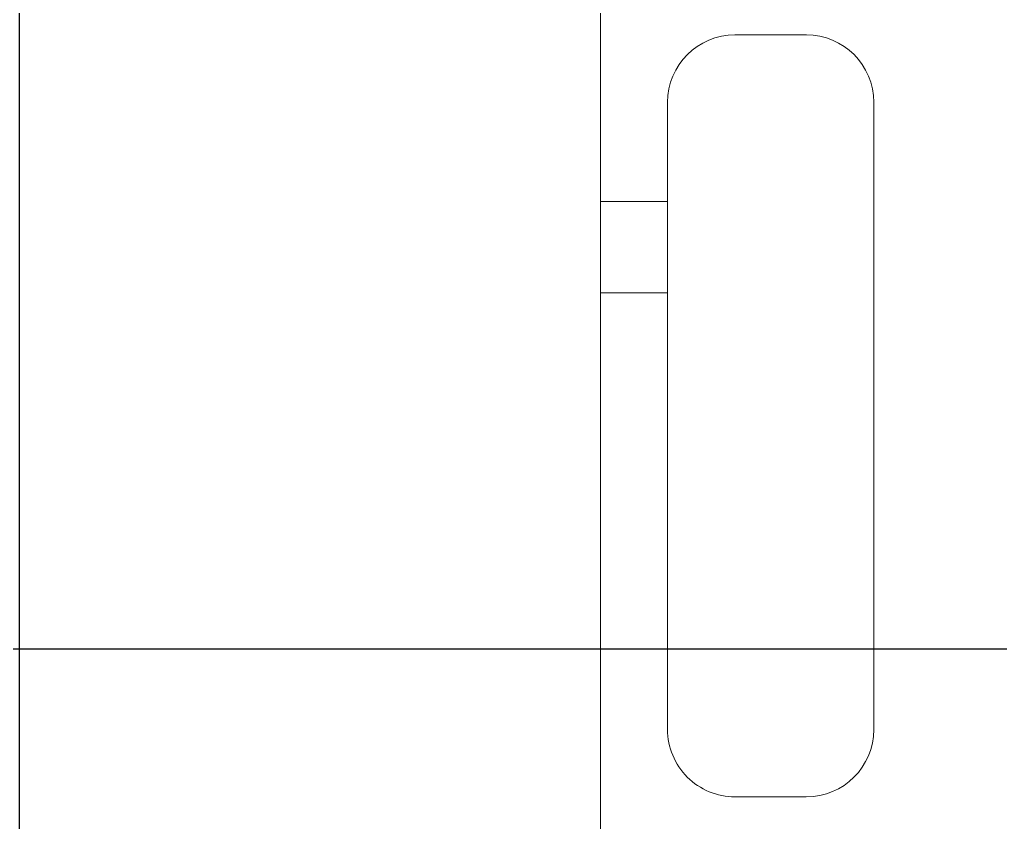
# Model space of a CAD drawing. Header units: inches. Extents: x -12418 to 183584, y -29325 to 19878.
# Drawn here: x 47959.4 to 48244.9, y -6650.5 to -6416.8 of the extents above; entities that cross this region are included whole.
import ezdxf

# ---------------------------------------------------------------- set-up
doc = ezdxf.new("R2010")
doc.units = ezdxf.units.IN
doc.header["$LTSCALE"] = 25
doc.header["$MEASUREMENT"] = 0
doc.linetypes.add('DASHDOT', pattern=[25.4, 12.7, -6.35, 0, -6.35])
doc.layers.get('0').update_dxf_attribs({"color": 8})
doc.layers.add('00-Ground Floor$0$False Ceiling', color=251, linetype='Continuous')
for name, color, linetype, lineweight in [('00-Ground Floor$0$LOADING', 253, 'Continuous', 5), ('00-Ground Floor$0$NEW Wall', 166, 'Continuous', 5), ('E-LITE-CLNG-CNDT', 6, 'DASHDOT', 35)]:
    doc.layers.add(name, color=color, linetype=linetype, lineweight=lineweight)

# ---------------------------------------------------------------- blocks, each defined once
blk = doc.blocks.new('*X137')
at = {"color": 0}
for p, q in [((5, 3), (5, 3)), ((5, 3), (5, 3)), ((5, 3), (5, 3)), ((5, 3), (5, 3)), ((5, 3), (5, 3)), ((5, 3), (5, 3)), ((5, 3), (5, 3)), ((5, 3), (5, 3)), ((5, 3), (5, 3)), ((5, 3), (5, 3)), ((5, 3), (5, 3)), ((5, 3), (5, 3)), ((5, 3), (5, 3)), ((5, 3), (5, 3)), ((5, 3), (5, 3)), ((5, 3), (5, 3)), ((5, 3), (5, 3)), ((5, 3), (5, 3)), ((5, 3), (5, 3)), ((5, 3), (5, 3)), ((5, 3), (5, 3)), ((5, 3), (5, 3)), ((5, 3), (5, 3)), ((5, 3), (5, 3)), ((5, 3), (5, 3)), ((5, 3), (5, 3)), ((5, 3), (5, 3)), ((5, 3), (5, 3)), ((5, 3), (5, 3)), ((5, 3), (5, 3)), ((5, 3), (5, 3)), ((5, 3), (5, 3)), ((5, 3), (5, 3)), ((5, 3), (5, 3)), ((5, 3), (5, 3)), ((5, 3), (5, 3)), ((5, 3), (5, 3)), ((5, 3), (5, 3)), ((5, 3), (5, 3)), ((5, 3), (5, 3)), ((5, 3), (5, 3)), ((5, 3), (5, 3)), ((5, 3), (5, 3)), ((5, 3), (5, 3)), ((5, 3), (5, 3)), ((5, 3), (5, 3)), ((5, 3), (5, 3)), ((5, 3), (5, 3)), ((5, 3), (5, 3)), ((5, 3), (5, 3)), ((5, 3), (5, 3)), ((5, 3), (5, 3)), ((5, 3), (5, 3)), ((5, 3), (5, 3)), ((5, 3), (5, 3)), ((5, 3), (5, 3)), ((5, 3), (5, 3)), ((5, 3), (5, 3)), ((5, 3), (5, 3)), ((5, 3), (5, 3)), ((5, 3), (5, 3)), ((5, 3), (5, 3)), ((5, 3), (5, 3)), ((5, 3), (5, 3)), ((5, 3), (5, 3)), ((5, 3), (5, 3)), ((6, 3), (5, 3)), ((5, 3), (5, 3)), ((6, 3), (5, 3)), ((5, 3), (5, 3)), ((6, 3), (5, 3)), ((5, 3), (5, 3)), ((6, 3), (5, 3)), ((5, 3), (5, 3)), ((5, 3), (5, 3)), ((5, 3), (5, 3)), ((5, 3), (5, 3)), ((5, 3), (5, 3)), ((5, 3), (5, 3)), ((5, 3), (5, 3)), ((5, 3), (5, 3)), ((5, 3), (5, 3)), ((5, 3), (5, 3)), ((5, 3), (5, 3)), ((5, 3), (5, 3)), ((5, 3), (5, 3)), ((5, 3), (5, 3)), ((5, 3), (5, 3)), ((5, 3), (5, 3)), ((5, 3), (5, 3)), ((5, 3), (5, 3)), ((5, 3), (5, 3)), ((5, 3), (5, 3)), ((5, 3), (5, 3)), ((5, 3), (5, 3)), ((5, 3), (5, 3)), ((6, 3), (6, 3)), ((6, 3), (6, 3)), ((6, 3), (6, 3)), ((6, 3), (6, 3)), ((6, 3), (6, 3)), ((6, 3), (6, 3)), ((6, 3), (6, 3)), ((6, 3), (6, 3)), ((6, 3), (6, 3)), ((6, 3), (6, 3)), ((6, 3), (6, 3)), ((6, 3), (6, 3)), ((6, 3), (6, 3)), ((6, 3), (6, 3)), ((6, 3), (6, 3)), ((6, 3), (6, 3)), ((6, 3), (6, 3)), ((6, 3), (6, 3)), ((6, 3), (6, 3)), ((6, 3), (6, 3)), ((6, 3), (6, 3)), ((6, 3), (6, 3)), ((6, 3), (6, 3)), ((6, 3), (6, 3)), ((6, 3), (6, 3)), ((6, 3), (6, 3)), ((6, 3), (6, 3)), ((6, 3), (6, 3)), ((6, 3), (6, 3)), ((6, 3), (6, 3)), ((6, 3), (6, 3)), ((6, 3), (6, 3)), ((6, 3), (6, 3)), ((6, 3), (6, 3)), ((6, 3), (6, 3)), ((6, 3), (6, 3)), ((6, 3), (6, 3)), ((6, 3), (6, 3)), ((6, 3), (6, 3)), ((6, 3), (6, 3)), ((6, 3), (6, 3)), ((6, 3), (6, 3)), ((6, 3), (6, 3)), ((6, 3), (6, 3)), ((6, 3), (6, 3)), ((6, 3), (6, 3)), ((6, 3), (6, 3)), ((6, 3), (6, 3)), ((6, 3), (6, 3)), ((6, 3), (6, 3)), ((6, 3), (6, 3)), ((6, 3), (6, 3)), ((6, 3), (6, 3)), ((6, 3), (6, 3)), ((6, 3), (6, 3)), ((6, 3), (6, 3)), ((6, 3), (6, 3)), ((6, 3), (6, 3)), ((6, 3), (6, 3)), ((6, 3), (6, 3)), ((6, 3), (6, 3)), ((6, 3), (6, 3)), ((6, 3), (6, 3)), ((6, 3), (6, 3)), ((6, 3), (6, 3)), ((6, 3), (6, 3)), ((6, 3), (6, 3)), ((6, 3), (6, 3)), ((6, 3), (6, 3)), ((6, 3), (6, 3)), ((6, 3), (6, 3)), ((6, 3), (6, 3)), ((6, 3), (6, 3)), ((6, 3), (6, 3)), ((6, 3), (6, 3)), ((6, 3), (6, 3)), ((6, 3), (6, 3)), ((6, 3), (6, 3)), ((6, 3), (6, 3)), ((6, 3), (6, 3)), ((6, 3), (6, 3)), ((6, 3), (6, 3)), ((6, 3), (6, 3)), ((6, 3), (6, 3)), ((6, 3), (6, 3)), ((6, 3), (6, 3)), ((6, 3), (6, 3)), ((6, 3), (6, 3)), ((6, 3), (6, 3)), ((6, 3), (6, 3)), ((6, 3), (6, 3)), ((6, 3), (6, 3)), ((6, 3), (6, 3)), ((6, 3), (6, 3)), ((6, 3), (6, 3)), ((6, 3), (6, 3)), ((6, 3), (6, 3)), ((6, 3), (6, 3)), ((6, 3), (6, 3)), ((6, 3), (6, 3)), ((6, 3), (6, 3)), ((6, 3), (6, 3)), ((6, 3), (6, 3)), ((6, 3), (6, 3)), ((6, 3), (6, 3)), ((6, 3), (6, 3)), ((6, 3), (6, 3)), ((6, 3), (6, 3)), ((6, 3), (6, 3)), ((6, 3), (6, 3)), ((6, 3), (6, 3)), ((6, 3), (6, 3)), ((6, 3), (6, 3)), ((6, 3), (6, 3)), ((6, 3), (6, 3)), ((6, 3), (6, 3)), ((6, 3), (6, 3)), ((6, 3), (6, 3)), ((6, 3), (6, 3)), ((6, 3), (6, 3)), ((6, 3), (6, 3)), ((6, 3), (6, 3)), ((6, 3), (6, 3)), ((6, 3), (6, 3)), ((6, 3), (6, 3)), ((6, 3), (6, 3)), ((6, 3), (6, 3)), ((6, 3), (6, 3)), ((6, 3), (6, 3)), ((6, 3), (6, 3)), ((6, 3), (6, 3)), ((6, 3), (6, 3)), ((6, 3), (6, 3)), ((6, 3), (6, 3)), ((6, 3), (6, 3)), ((6, 3), (6, 3)), ((6, 3), (6, 3)), ((6, 3), (6, 3)), ((6, 3), (6, 3)), ((6, 3), (6, 3)), ((6, 3), (6, 3)), ((6, 3), (6, 3)), ((6, 3), (6, 3)), ((6, 3), (6, 3)), ((6, 3), (6, 3)), ((6, 3), (6, 3)), ((6, 3), (6, 3)), ((6, 3), (6, 3)), ((6, 3), (6, 3)), ((6, 3), (6, 3)), ((6, 3), (6, 3)), ((6, 3), (6, 3)), ((6, 3), (6, 3)), ((6, 3), (6, 3)), ((6, 3), (6, 3)), ((6, 3), (6, 3)), ((6, 3), (6, 3)), ((6, 3), (6, 3)), ((6, 3), (6, 3)), ((6, 3), (6, 3)), ((6, 3), (6, 3)), ((6, 3), (6, 3)), ((6, 3), (6, 3)), ((6, 3), (6, 3)), ((6, 3), (6, 3)), ((6, 3), (6, 3)), ((6, 3), (6, 3)), ((6, 3), (6, 3)), ((6, 3), (6, 3)), ((6, 3), (6, 3)), ((6, 3), (6, 3)), ((6, 3), (6, 3)), ((6, 3), (6, 3)), ((6, 3), (6, 3)), ((6, 3), (6, 3)), ((6, 3), (6, 3)), ((6, 3), (6, 3)), ((6, 3), (6, 3)), ((6, 3), (6, 3)), ((6, 3), (6, 3)), ((6, 3), (6, 3)), ((6, 3), (6, 3)), ((6, 3), (6, 3)), ((6, 3), (6, 3)), ((6, 3), (6, 3)), ((6, 3), (6, 3)), ((6, 3), (6, 3)), ((6, 3), (6, 3)), ((6, 3), (6, 3)), ((6, 3), (6, 3)), ((6, 3), (6, 3)), ((6, 3), (6, 3)), ((6, 3), (6, 3)), ((6, 3), (6, 3)), ((6, 3), (6, 3)), ((6, 3), (6, 3)), ((6, 3), (6, 3)), ((6, 3), (6, 3)), ((6, 3), (6, 3)), ((6, 3), (6, 3)), ((6, 3), (6, 3)), ((6, 3), (6, 3)), ((6, 3), (6, 3)), ((6, 3), (6, 3)), ((6, 3), (5, 3)), ((6, 3), (5, 3)), ((6, 3), (5, 3)), ((6, 3), (5, 3)), ((6, 3), (5, 3)), ((6, 3), (6, 3)), ((6, 3), (6, 3)), ((6, 3), (6, 3)), ((6, 3), (6, 3)), ((6, 3), (6, 3)), ((6, 3), (6, 3)), ((6, 3), (6, 3)), ((6, 3), (6, 3)), ((6, 3), (6, 3)), ((6, 3), (6, 3)), ((6, 3), (6, 3)), ((6, 3), (6, 3)), ((6, 3), (6, 3)), ((6, 3), (6, 3)), ((6, 3), (6, 3)), ((6, 3), (6, 3)), ((6, 3), (6, 3)), ((6, 3), (6, 3)), ((6, 3), (6, 3)), ((6, 3), (6, 3)), ((6, 3), (6, 3)), ((6, 3), (6, 3)), ((6, 3), (6, 3)), ((6, 3), (6, 3)), ((6, 3), (6, 3)), ((6, 3), (6, 3)), ((6, 3), (6, 3)), ((6, 3), (6, 3)), ((6, 3), (6, 3)), ((6, 3), (6, 3)), ((6, 3), (6, 3)), ((6, 3), (6, 3)), ((6, 3), (6, 3)), ((6, 3), (6, 3)), ((6, 3), (6, 3)), ((6, 3), (6, 3)), ((6, 3), (6, 3)), ((6, 3), (6, 3)), ((6, 3), (6, 3)), ((6, 3), (6, 3)), ((6, 3), (6, 3)), ((6, 3), (6, 3)), ((6, 3), (6, 3)), ((6, 3), (6, 3)), ((6, 3), (6, 3)), ((6, 3), (6, 3)), ((6, 3), (6, 3)), ((6, 3), (6, 3)), ((6, 3), (6, 3)), ((6, 3), (6, 3)), ((6, 3), (6, 3)), ((6, 3), (6, 3)), ((6, 3), (6, 3)), ((6, 3), (6, 3)), ((6, 3), (6, 3)), ((6, 3), (6, 3)), ((6, 3), (6, 3)), ((6, 3), (6, 3)), ((6, 3), (6, 3)), ((6, 3), (6, 3)), ((6, 3), (6, 3)), ((6, 3), (6, 3)), ((6, 3), (6, 3)), ((6, 3), (6, 3)), ((6, 3), (6, 3)), ((6, 3), (6, 3)), ((6, 3), (6, 3)), ((6, 3), (6, 3)), ((6, 3), (6, 3)), ((6, 3), (6, 3)), ((6, 3), (6, 3)), ((6, 3), (6, 3)), ((6, 3), (6, 3)), ((6, 3), (6, 3)), ((6, 3), (6, 3)), ((6, 3), (6, 3)), ((6, 3), (6, 3)), ((6, 3), (6, 3)), ((6, 3), (6, 3)), ((6, 3), (6, 3)), ((6, 3), (6, 3)), ((6, 3), (6, 3)), ((6, 3), (6, 3)), ((6, 3), (6, 3)), ((6, 3), (6, 3)), ((6, 3), (6, 3)), ((6, 3), (6, 3)), ((6, 3), (6, 3)), ((6, 3), (6, 3)), ((6, 3), (6, 3)), ((6, 3), (6, 3)), ((6, 3), (6, 3)), ((6, 3), (6, 3)), ((6, 3), (6, 3)), ((6, 3), (6, 3)), ((6, 3), (6, 3)), ((6, 3), (6, 3)), ((6, 3), (6, 3)), ((6, 3), (6, 3)), ((6, 3), (6, 3)), ((6, 3), (6, 3)), ((6, 3), (6, 3)), ((6, 3), (6, 3)), ((6, 3), (6, 3)), ((6, 3), (6, 3)), ((6, 3), (6, 3)), ((6, 3), (6, 3)), ((6, 3), (6, 3)), ((6, 3), (6, 3)), ((6, 3), (6, 3)), ((6, 3), (6, 3)), ((6, 3), (6, 3)), ((6, 3), (6, 3)), ((6, 3), (6, 3)), ((6, 3), (6, 3)), ((6, 3), (6, 3)), ((6, 3), (6, 3)), ((6, 3), (6, 3)), ((6, 3), (6, 3)), ((6, 3), (6, 3)), ((6, 3), (6, 3)), ((6, 3), (6, 3)), ((6, 3), (6, 3)), ((6, 3), (6, 3)), ((6, 3), (6, 3)), ((6, 3), (6, 3)), ((6, 3), (6, 3)), ((6, 3), (6, 3)), ((6, 3), (6, 3)), ((6, 3), (6, 3)), ((6, 3), (6, 3)), ((6, 3), (6, 3)), ((6, 3), (6, 3)), ((6, 3), (6, 3)), ((6, 3), (6, 3)), ((6, 3), (6, 3)), ((6, 3), (6, 3)), ((6, 3), (6, 3)), ((6, 3), (6, 3)), ((6, 3), (6, 3)), ((6, 3), (6, 3)), ((6, 3), (6, 3)), ((6, 3), (6, 3)), ((6, 3), (6, 3)), ((6, 3), (6, 3)), ((6, 3), (6, 3)), ((6, 3), (6, 3)), ((6, 3), (6, 3)), ((6, 3), (6, 3)), ((6, 3), (6, 3)), ((6, 3), (6, 3)), ((6, 3), (6, 3)), ((6, 3), (6, 3)), ((6, 3), (6, 3)), ((6, 3), (6, 3)), ((6, 3), (6, 3)), ((6, 3), (6, 3)), ((6, 3), (6, 3)), ((6, 3), (6, 3)), ((6, 3), (6, 3)), ((6, 3), (6, 3)), ((6, 3), (6, 3)), ((6, 3), (6, 3)), ((6, 3), (6, 3)), ((6, 3), (6, 3)), ((6, 3), (6, 3)), ((6, 3), (6, 3)), ((6, 3), (6, 3)), ((6, 3), (6, 3)), ((6, 3), (6, 3)), ((6, 3), (6, 3)), ((6, 3), (6, 3)), ((6, 3), (6, 3)), ((6, 3), (6, 3)), ((6, 3), (6, 3)), ((6, 3), (6, 3)), ((6, 3), (6, 3)), ((6, 3), (6, 3)), ((6, 3), (6, 3)), ((6, 3), (6, 3)), ((6, 3), (6, 3)), ((6, 3), (6, 3)), ((6, 3), (6, 3)), ((6, 3), (6, 3)), ((6, 3), (6, 3)), ((6, 3), (6, 3)), ((6, 3), (6, 3)), ((6, 3), (6, 3)), ((6, 3), (6, 3)), ((6, 3), (6, 3)), ((6, 3), (6, 3)), ((6, 3), (6, 3)), ((6, 3), (6, 3)), ((6, 3), (6, 3)), ((6, 3), (6, 3)), ((6, 3), (6, 3)), ((6, 3), (6, 3)), ((6, 3), (6, 3)), ((6, 3), (6, 3)), ((6, 3), (6, 3)), ((6, 3), (6, 3)), ((6, 3), (6, 3)), ((6, 3), (6, 3)), ((6, 3), (6, 3)), ((6, 3), (6, 3)), ((6, 3), (6, 3)), ((6, 3), (6, 3)), ((6, 3), (6, 3)), ((6, 3), (6, 3)), ((6, 3), (6, 3)), ((6, 3), (6, 3)), ((6, 3), (6, 3)), ((6, 3), (6, 3)), ((6, 3), (6, 3)), ((6, 3), (6, 3)), ((6, 3), (6, 3)), ((6, 3), (6, 3)), ((6, 3), (6, 3)), ((6, 3), (6, 3)), ((6, 3), (6, 3)), ((6, 3), (6, 3)), ((6, 3), (6, 3)), ((6, 3), (6, 3)), ((6, 3), (6, 3)), ((6, 3), (6, 3)), ((6, 3), (6, 3)), ((6, 3), (6, 3)), ((6, 3), (6, 3)), ((6, 3), (6, 3)), ((6, 3), (6, 3)), ((6, 3), (6, 3)), ((6, 3), (6, 3)), ((6, 3), (6, 3)), ((6, 3), (6, 3)), ((6, 3), (6, 3)), ((6, 3), (6, 3)), ((6, 3), (6, 3)), ((6, 3), (6, 3)), ((6, 3), (6, 3)), ((6, 3), (6, 3)), ((6, 3), (6, 3)), ((6, 3), (6, 3)), ((6, 3), (6, 3)), ((6, 3), (6, 3)), ((6, 3), (6, 3)), ((6, 3), (6, 3)), ((6, 3), (6, 3)), ((6, 3), (6, 3)), ((6, 3), (6, 3)), ((6, 3), (6, 3)), ((6, 3), (6, 3)), ((6, 3), (6, 3)), ((6, 3), (6, 3)), ((6, 3), (6, 3)), ((6, 3), (6, 3)), ((6, 3), (6, 3)), ((6, 3), (6, 3)), ((6, 3), (6, 3)), ((6, 3), (6, 3)), ((6, 3), (6, 3)), ((6, 3), (6, 3)), ((6, 3), (6, 3)), ((6, 3), (6, 3)), ((6, 3), (6, 3)), ((6, 3), (6, 3)), ((6, 3), (6, 3)), ((6, 3), (6, 3)), ((6, 3), (6, 3)), ((6, 3), (6, 3)), ((6, 3), (6, 3)), ((6, 3), (6, 3)), ((6, 3), (6, 3)), ((6, 3), (6, 3)), ((6, 3), (6, 3)), ((6, 3), (6, 3)), ((6, 3), (6, 3)), ((6, 3), (6, 3)), ((6, 3), (6, 3)), ((6, 3), (6, 3)), ((6, 3), (6, 3)), ((6, 3), (6, 3)), ((6, 3), (6, 3)), ((6, 3), (6, 3)), ((6, 3), (6, 3)), ((6, 3), (6, 3)), ((6, 3), (6, 3)), ((6, 3), (6, 3)), ((6, 3), (6, 3)), ((6, 3), (6, 3)), ((6, 3), (6, 3)), ((6, 3), (6, 3)), ((6, 3), (6, 3)), ((6, 3), (6, 3)), ((6, 3), (6, 3)), ((6, 3), (6, 3)), ((6, 3), (6, 3)), ((6, 3), (6, 3)), ((6, 3), (6, 3)), ((6, 3), (6, 3)), ((6, 3), (6, 3)), ((6, 3), (6, 3)), ((6, 3), (6, 3)), ((6, 3), (6, 3)), ((6, 3), (6, 3)), ((6, 3), (6, 3)), ((6, 3), (6, 3)), ((6, 3), (6, 3)), ((6, 3), (6, 3)), ((6, 3), (6, 3)), ((6, 3), (6, 3)), ((6, 3), (6, 3)), ((6, 3), (6, 3)), ((6, 3), (6, 3)), ((6, 3), (6, 3)), ((6, 3), (6, 3)), ((6, 3), (6, 3)), ((6, 3), (6, 3))]:
    blk.add_line(p, q, dxfattribs=at)
blk = doc.blocks.new('*X138')
at = {"color": 0}
for p, q in [((13, 1), (13, 1)), ((13, 1), (13, 1)), ((13, 1), (13, 1)), ((13, 1), (13, 1)), ((13, 1), (13, 1)), ((13, 1), (13, 1)), ((13, 1), (13, 1)), ((13, 1), (13, 1)), ((13, 1), (13, 1)), ((13, 1), (13, 1)), ((13, 1), (13, 1)), ((13, 1), (13, 1)), ((13, 1), (13, 1)), ((13, 1), (13, 1)), ((13, 1), (13, 1)), ((13, 1), (14, 1)), ((13, 1), (14, 1)), ((13, 1), (14, 1)), ((13, 1), (13, 1)), ((13, 1), (13, 1)), ((13, 1), (13, 1)), ((13, 1), (13, 1)), ((13, 1), (13, 1)), ((13, 1), (13, 1)), ((13, 1), (13, 1)), ((13, 1), (13, 1)), ((13, 1), (13, 1)), ((13, 1), (13, 1)), ((13, 1), (13, 1)), ((13, 1), (13, 1)), ((13, 1), (13, 1)), ((13, 1), (13, 1)), ((13, 1), (13, 1)), ((13, 1), (13, 1)), ((13, 1), (13, 1)), ((13, 1), (13, 1)), ((13, 1), (13, 1)), ((13, 1), (13, 1)), ((13, 1), (13, 1)), ((13, 1), (13, 1)), ((13, 1), (13, 1)), ((13, 1), (13, 1)), ((13, 1), (13, 1)), ((13, 1), (13, 1)), ((13, 1), (13, 1)), ((13, 1), (13, 1)), ((13, 1), (13, 1)), ((13, 1), (13, 1)), ((13, 1), (13, 1)), ((13, 1), (13, 1)), ((13, 1), (13, 1)), ((13, 1), (13, 1)), ((13, 1), (13, 1)), ((13, 1), (13, 1)), ((13, 1), (13, 1)), ((13, 1), (13, 1)), ((13, 1), (13, 1)), ((13, 1), (13, 1)), ((13, 1), (13, 1)), ((13, 1), (13, 1)), ((13, 1), (13, 1)), ((13, 1), (13, 1)), ((13, 1), (13, 1)), ((13, 1), (13, 1)), ((13, 1), (13, 1)), ((13, 1), (13, 1)), ((13, 1), (13, 1)), ((13, 1), (13, 1)), ((13, 1), (13, 1)), ((13, 1), (13, 1)), ((13, 1), (13, 1)), ((13, 1), (13, 1)), ((13, 1), (13, 1)), ((13, 1), (13, 1)), ((13, 1), (13, 1)), ((13, 1), (13, 1)), ((13, 1), (13, 1)), ((13, 1), (13, 1)), ((13, 1), (13, 1)), ((13, 1), (13, 1)), ((13, 1), (13, 1)), ((13, 1), (13, 1)), ((13, 1), (13, 1)), ((13, 1), (13, 1)), ((13, 1), (13, 1)), ((13, 1), (13, 1)), ((13, 1), (13, 1)), ((13, 1), (13, 1)), ((13, 1), (13, 1)), ((13, 1), (13, 1)), ((13, 1), (13, 1)), ((13, 1), (13, 1)), ((13, 1), (13, 1)), ((13, 1), (13, 1)), ((13, 1), (13, 1)), ((13, 1), (13, 1)), ((13, 1), (13, 1)), ((13, 1), (13, 1)), ((13, 1), (13, 1)), ((13, 1), (13, 1)), ((13, 1), (13, 1)), ((13, 1), (13, 1)), ((13, 1), (13, 1)), ((13, 1), (13, 1)), ((13, 1), (13, 1)), ((13, 1), (13, 1)), ((13, 1), (13, 1)), ((13, 1), (13, 1)), ((13, 1), (13, 1)), ((13, 1), (13, 1)), ((13, 1), (13, 1)), ((13, 1), (13, 1)), ((13, 1), (13, 1)), ((13, 1), (13, 1)), ((13, 1), (13, 1)), ((13, 1), (13, 1)), ((13, 1), (13, 1)), ((13, 1), (13, 1)), ((13, 1), (13, 1)), ((13, 1), (13, 1)), ((13, 1), (13, 1)), ((13, 1), (13, 1)), ((13, 1), (13, 1)), ((13, 1), (14, 1)), ((13, 0), (13, 0)), ((13, 0), (13, 0)), ((13, 0), (13, 0)), ((13, 0), (13, 0)), ((13, 0), (13, 0)), ((13, 0), (13, 0)), ((13, 0), (13, 0)), ((13, 0), (13, 0)), ((13, 0), (13, 0)), ((13, 0), (13, 0)), ((13, 0), (13, 0)), ((13, 0), (13, 0)), ((13, 0), (13, 0)), ((13, 0), (13, 0)), ((13, 0), (13, 0)), ((13, 0), (13, 0)), ((13, 0), (13, 0)), ((13, 0), (13, 0)), ((13, 0), (13, 0)), ((13, 0), (13, 0)), ((13, 0), (13, 0)), ((13, 0), (13, 0)), ((13, 0), (13, 0)), ((13, 0), (13, 0)), ((13, 0), (13, 0)), ((13, 0), (13, 0)), ((13, 0), (13, 0)), ((13, 0), (13, 0)), ((13, 0), (13, 0)), ((13, 0), (13, 0)), ((13, 0), (13, 0)), ((13, 0), (13, 0)), ((13, 0), (13, 0)), ((13, 0), (13, 0)), ((13, 0), (13, 0)), ((13, 0), (13, 0)), ((13, 0), (13, 0)), ((13, 0), (13, 0)), ((13, 0), (13, 0)), ((13, 0), (13, 0)), ((13, 0), (13, 0)), ((13, 0), (13, 0)), ((13, 0), (13, 0)), ((13, 0), (13, 0)), ((13, 0), (13, 0)), ((13, 0), (13, 0)), ((13, 0), (13, 0)), ((13, 0), (13, 0)), ((13, 0), (14, 0)), ((13, 0), (14, 0)), ((13, 0), (13, 0)), ((13, 0), (14, 0)), ((14, 1), (14, 1)), ((14, 1), (14, 1)), ((14, 1), (14, 1)), ((14, 1), (14, 1)), ((14, 1), (14, 1)), ((14, 1), (14, 1)), ((14, 1), (14, 1)), ((14, 1), (14, 1)), ((14, 1), (14, 1)), ((14, 1), (14, 1)), ((14, 1), (14, 1)), ((14, 1), (14, 1)), ((14, 1), (14, 1)), ((14, 1), (14, 1)), ((14, 1), (14, 1)), ((14, 1), (14, 1)), ((14, 1), (14, 1)), ((14, 1), (14, 1)), ((14, 1), (14, 1)), ((14, 1), (14, 1)), ((14, 1), (14, 1)), ((14, 1), (14, 1)), ((14, 1), (14, 1)), ((14, 1), (14, 1)), ((14, 1), (14, 1)), ((14, 1), (14, 1)), ((14, 1), (14, 1)), ((14, 1), (14, 1)), ((14, 1), (14, 1)), ((14, 1), (14, 1)), ((14, 1), (14, 1)), ((14, 1), (14, 1)), ((14, 1), (14, 1)), ((14, 1), (14, 1)), ((14, 1), (14, 1)), ((14, 1), (14, 1)), ((14, 1), (14, 1)), ((14, 1), (14, 1)), ((14, 1), (14, 1)), ((14, 1), (14, 1)), ((14, 1), (14, 1)), ((14, 1), (14, 1)), ((14, 1), (14, 1)), ((14, 1), (14, 1)), ((14, 1), (14, 1)), ((14, 1), (14, 1)), ((14, 1), (14, 1)), ((14, 1), (14, 1)), ((14, 1), (14, 1)), ((14, 1), (14, 1)), ((14, 1), (14, 1)), ((14, 1), (14, 1)), ((14, 1), (14, 1)), ((14, 1), (14, 1)), ((14, 1), (14, 1)), ((14, 1), (14, 1)), ((14, 1), (14, 1)), ((14, 1), (14, 1)), ((14, 1), (14, 1)), ((14, 1), (14, 1)), ((14, 1), (14, 1)), ((14, 1), (14, 1)), ((14, 1), (14, 1)), ((14, 1), (14, 1)), ((14, 1), (14, 1)), ((14, 1), (14, 1)), ((14, 1), (14, 1)), ((14, 1), (14, 1)), ((14, 1), (14, 1)), ((14, 1), (14, 1)), ((14, 1), (14, 1)), ((14, 1), (14, 1)), ((14, 1), (14, 1)), ((14, 1), (14, 1)), ((14, 1), (14, 1)), ((14, 1), (14, 1)), ((14, 1), (14, 1)), ((14, 1), (14, 1)), ((14, 1), (14, 1)), ((14, 1), (14, 1)), ((14, 1), (14, 1)), ((14, 1), (14, 1)), ((14, 1), (14, 1)), ((14, 1), (14, 1)), ((14, 1), (14, 1)), ((14, 1), (14, 1)), ((14, 1), (14, 1)), ((14, 1), (14, 1)), ((14, 1), (14, 1)), ((14, 1), (14, 1)), ((14, 1), (14, 1)), ((14, 1), (14, 1)), ((14, 1), (14, 1)), ((14, 1), (14, 1)), ((14, 0), (14, 0)), ((14, 0), (14, 0)), ((14, 0), (14, 0)), ((14, 0), (14, 0)), ((14, 0), (14, 0)), ((14, 0), (14, 0)), ((14, 0), (14, 0)), ((14, 0), (14, 0)), ((14, 0), (14, 0)), ((14, 0), (14, 0)), ((14, 0), (14, 0)), ((14, 0), (14, 0)), ((14, 0), (14, 0)), ((14, 0), (14, 0)), ((14, 0), (14, 0)), ((14, 0), (14, 0)), ((14, 0), (14, 0)), ((14, 0), (14, 0)), ((14, 0), (14, 0)), ((14, 0), (14, 0)), ((14, 0), (14, 0)), ((14, 0), (14, 0)), ((14, 0), (14, 0)), ((14, 0), (14, 0)), ((14, 0), (14, 0)), ((14, 0), (14, 0)), ((14, 0), (14, 0)), ((14, 0), (14, 0)), ((14, 0), (14, 0)), ((14, 0), (14, 0)), ((14, 0), (14, 0)), ((14, 0), (14, 0)), ((14, 0), (14, 0)), ((14, 0), (14, 0)), ((14, 0), (14, 0)), ((14, 0), (14, 0)), ((14, 0), (14, 0)), ((14, 0), (14, 0)), ((14, 0), (14, 0)), ((14, 0), (14, 0)), ((14, 0), (14, 0)), ((14, 0), (14, 0)), ((14, 0), (14, 0)), ((14, 0), (14, 0)), ((14, 0), (14, 0)), ((14, 0), (14, 0)), ((14, 0), (14, 0)), ((14, 0), (14, 0)), ((13, 0), (13, 0)), ((13, 0), (14, 0)), ((13, 0), (13, 0)), ((13, 0), (14, 0)), ((13, 0), (13, 0)), ((13, 0), (14, 0)), ((13, 0), (13, 0)), ((13, 0), (13, 0)), ((13, 0), (13, 0)), ((13, 0), (13, 0)), ((13, 0), (14, 0)), ((13, 0), (13, 0)), ((13, 0), (14, 0)), ((13, 0), (13, 0)), ((13, 0), (14, 0)), ((13, 0), (13, 0)), ((13, 0), (14, 0)), ((13, 0), (13, 0)), ((13, 0), (14, 0)), ((13, 0), (13, 0)), ((13, 0), (14, 0)), ((13, 0), (13, 0)), ((13, 0), (14, 0)), ((13, 0), (13, 0)), ((13, 0), (13, 0)), ((13, 0), (13, 0)), ((13, 0), (14, 0)), ((13, 0), (13, 0)), ((13, 0), (14, 0)), ((13, 0), (13, 0)), ((13, 0), (14, 0)), ((13, 0), (13, 0)), ((13, 0), (14, 0)), ((13, 0), (13, 0)), ((13, 0), (13, 0)), ((13, 0), (13, 0)), ((13, 0), (13, 0)), ((13, 0), (13, 0)), ((13, 0), (13, 0)), ((13, 0), (13, 0)), ((13, 0), (13, 0)), ((13, 0), (13, 0)), ((13, 0), (13, 0)), ((13, 0), (13, 0)), ((13, 0), (13, 0)), ((13, 0), (13, 0)), ((13, 0), (13, 0)), ((13, 0), (13, 0)), ((13, 0), (13, 0)), ((13, 0), (13, 0)), ((13, 0), (13, 0)), ((13, 0), (13, 0)), ((13, 0), (13, 0)), ((13, 0), (13, 0)), ((13, 0), (13, 0)), ((13, 0), (13, 0)), ((13, 0), (13, 0)), ((13, 0), (13, 0)), ((13, 0), (13, 0)), ((13, 0), (13, 0)), ((13, 0), (13, 0)), ((13, 0), (13, 0)), ((13, 0), (13, 0)), ((13, 0), (13, 0)), ((13, -1), (13, -1)), ((13, -1), (13, -1)), ((13, -1), (13, -1)), ((13, -1), (13, -1)), ((13, -1), (13, -1)), ((13, -1), (14, -1)), ((13, -1), (13, -1)), ((14, 0), (14, 0)), ((14, 0), (14, 0)), ((14, 0), (14, 0)), ((14, 0), (14, 0)), ((14, 0), (14, 0)), ((14, 0), (14, 0)), ((14, 0), (14, 0)), ((14, 0), (14, 0)), ((14, 0), (14, 0)), ((14, 0), (14, 0)), ((14, 0), (14, 0)), ((14, 0), (14, 0)), ((14, 0), (14, 0)), ((14, 0), (14, 0)), ((14, 0), (14, 0)), ((13, 0), (14, 0)), ((14, 0), (14, 0)), ((14, 0), (14, 0)), ((14, 0), (14, 0)), ((14, 0), (14, 0)), ((14, 0), (14, 0)), ((14, 0), (14, 0)), ((14, 0), (14, 0)), ((14, 0), (14, 0)), ((14, 0), (14, 0)), ((14, 0), (14, 0)), ((14, 0), (14, 0)), ((14, 0), (14, 0)), ((14, 0), (14, 0)), ((14, 0), (14, 0)), ((14, 0), (14, 0)), ((14, 0), (14, 0)), ((14, 0), (14, 0)), ((14, 0), (14, 0)), ((14, 0), (14, 0)), ((14, 0), (14, 0)), ((14, 0), (14, 0)), ((14, 0), (14, 0)), ((14, 0), (14, 0)), ((14, 0), (14, 0)), ((14, 0), (14, 0)), ((14, 0), (14, 0)), ((14, 0), (14, 0)), ((14, 0), (14, 0)), ((14, 0), (14, 0)), ((14, 0), (14, 0)), ((14, 0), (14, 0)), ((14, 0), (14, 0)), ((14, 0), (14, 0)), ((14, 0), (14, 0)), ((14, -1), (14, -1)), ((14, -1), (14, -1)), ((14, -1), (14, -1)), ((14, -1), (14, -1)), ((14, -1), (14, -1))]:
    blk.add_line(p, q, dxfattribs=at)
blk = doc.blocks.new('00-Ground Floor$0$GF21018-P')
at = {"color": 0}
for p, q in [((0.22049, 0.47563), (0.22049, 0.0675)), ((0.25963, 0.34221), (0.2804, 0.34221)), ((0.24001, 0.32259), (0.24001, 0.14)), ((0.30001, 0.32259), (0.30001, 0.14)), ((0.22049, 0.29372), (0.24001, 0.29372)), ((0.22049, 0.26708), (0.24001, 0.26708)), ((0.25963, 0.12039), (0.2804, 0.12039))]:
    blk.add_line(p, q, dxfattribs=at)
for points in [[(0.24001, 0.29372), (0.24001, 0.29372), (0.24001, 0.29372), (0.24001, 0.29372), (0.24001, 0.29372), (0.24001, 0.29372), (0.24001, 0.29372), (0.24001, 0.29372), (0.24001, 0.29372), (0.24001, 0.29372), (0.24001, 0.29372), (0.24001, 0.29372), (0.24001, 0.29372), (0.24001, 0.29372), (0.24001, 0.29372), (0.24001, 0.29372), (0.24001, 0.29372), (0.24001, 0.29372), (0.24001, 0.29372), (0.24001, 0.29372), (0.24001, 0.29372), (0.24001, 0.29372), (0.24001, 0.29372), (0.24001, 0.29372), (0.24001, 0.29372), (0.24001, 0.29372), (0.24001, 0.29372), (0.24001, 0.29372), (0.24001, 0.29372), (0.24001, 0.29372), (0.24001, 0.29372), (0.24001, 0.29372), (0.24001, 0.29372), (0.24001, 0.29372), (0.24001, 0.29372), (0.24001, 0.29372), (0.24001, 0.29372), (0.24001, 0.29372), (0.24001, 0.29372), (0.24001, 0.29372), (0.24001, 0.29372), (0.24001, 0.29372), (0.24001, 0.29372), (0.24001, 0.29372), (0.24001, 0.29372), (0.24001, 0.29372), (0.24001, 0.29372), (0.24001, 0.29372), (0.24001, 0.29372), (0.24001, 0.29372), (0.24001, 0.29372), (0.24001, 0.29372), (0.24001, 0.29372), (0.24001, 0.29372), (0.24001, 0.29372), (0.24001, 0.29372), (0.24001, 0.29372), (0.24001, 0.29372), (0.24001, 0.29372), (0.24001, 0.29372), (0.24001, 0.29372), (0.24001, 0.29372), (0.24001, 0.29372), (0.24001, 0.29372), (0.24001, 0.29372), (0.24001, 0.29372), (0.24001, 0.29372), (0.24001, 0.29372), (0.24001, 0.29372), (0.24001, 0.29372), (0.24001, 0.29372), (0.24001, 0.29372), (0.24001, 0.29372), (0.24001, 0.29372), (0.24001, 0.29372), (0.24001, 0.29372), (0.24001, 0.29372), (0.24001, 0.29372), (0.24001, 0.29372), (0.24001, 0.29372), (0.24001, 0.29372), (0.24001, 0.29372), (0.24001, 0.29372), (0.24001, 0.29372), (0.24001, 0.29372), (0.24001, 0.29372), (0.24001, 0.29372), (0.24001, 0.29372), (0.24001, 0.29372), (0.24001, 0.29372), (0.24001, 0.29372), (0.24001, 0.29372), (0.24001, 0.29372), (0.24001, 0.29372), (0.24001, 0.29372), (0.24001, 0.29372), (0.24001, 0.29372), (0.24001, 0.29372), (0.24001, 0.29372), (0.24001, 0.29372), (0.24001, 0.29372), (0.24001, 0.29372), (0.24001, 0.29372), (0.24001, 0.29372), (0.24001, 0.29372), (0.24001, 0.29372), (0.24001, 0.29372), (0.24001, 0.29372), (0.24001, 0.29372), (0.24001, 0.29372), (0.24001, 0.29372), (0.24001, 0.29372), (0.24001, 0.29372), (0.24001, 0.29372), (0.24001, 0.29372), (0.24001, 0.29372), (0.24001, 0.29372), (0.24001, 0.29372), (0.24001, 0.29372), (0.24001, 0.29372), (0.24001, 0.29372), (0.24001, 0.29372), (0.24001, 0.29372), (0.24001, 0.29372), (0.24001, 0.29372), (0.24001, 0.29372), (0.24001, 0.29372), (0.24001, 0.29372), (0.24001, 0.29372), (0.24001, 0.29372), (0.24001, 0.29372), (0.24001, 0.29372), (0.24001, 0.29372), (0.24001, 0.29372), (0.24001, 0.29372), (0.24001, 0.29372), (0.24001, 0.29372), (0.24001, 0.29372), (0.24001, 0.29372), (0.24001, 0.29372), (0.24001, 0.29372), (0.24001, 0.29372), (0.24001, 0.29372), (0.24001, 0.29372), (0.24001, 0.29372), (0.24001, 0.29372), (0.24001, 0.29372), (0.24001, 0.29372), (0.24001, 0.29372), (0.24001, 0.29372), (0.24001, 0.29372), (0.24001, 0.29372), (0.24001, 0.29372), (0.24001, 0.29372), (0.24001, 0.29372), (0.24001, 0.29372), (0.24001, 0.29372), (0.24001, 0.29372), (0.24001, 0.29372), (0.24001, 0.29372), (0.24001, 0.29372), (0.24001, 0.29372), (0.24001, 0.29372), (0.24001, 0.29372), (0.24001, 0.29372), (0.24001, 0.29372), (0.24001, 0.29372), (0.24001, 0.29372), (0.24001, 0.29372), (0.24001, 0.29372), (0.24001, 0.29372), (0.24001, 0.29372), (0.24001, 0.29372), (0.24001, 0.29372), (0.24001, 0.29372), (0.24001, 0.29372), (0.24001, 0.29372), (0.24001, 0.29372), (0.24001, 0.29372), (0.24001, 0.29372), (0.24001, 0.29372), (0.24001, 0.29372), (0.24001, 0.29372), (0.24001, 0.29372), (0.24001, 0.29372), (0.24001, 0.29372), (0.24001, 0.29372), (0.24001, 0.29372), (0.24001, 0.29372), (0.24001, 0.29372), (0.24001, 0.29372), (0.24001, 0.29372), (0.24001, 0.29372), (0.24001, 0.29372), (0.24001, 0.29372), (0.24001, 0.29372), (0.24001, 0.29372), (0.24001, 0.29372), (0.24001, 0.29372), (0.24001, 0.29372), (0.24001, 0.29372), (0.24001, 0.29372), (0.24001, 0.29372), (0.24001, 0.29372), (0.24001, 0.29372), (0.24001, 0.29372), (0.24001, 0.29372), (0.24001, 0.29372), (0.24001, 0.29372), (0.24001, 0.29372), (0.24001, 0.29372), (0.24001, 0.29372), (0.24001, 0.29372), (0.24001, 0.29372), (0.24001, 0.29372), (0.24001, 0.29372), (0.24001, 0.29372), (0.24001, 0.29372), (0.24001, 0.29372), (0.24001, 0.29372), (0.24001, 0.29372), (0.24001, 0.29372), (0.24001, 0.29372), (0.24001, 0.29372), (0.24001, 0.29372), (0.24001, 0.29372), (0.24001, 0.29372), (0.24001, 0.29372), (0.24001, 0.29372), (0.24001, 0.29372), (0.24001, 0.29372), (0.24001, 0.29372), (0.24001, 0.29372), (0.24001, 0.29372), (0.24001, 0.29372), (0.24001, 0.29372), (0.24001, 0.29372), (0.24001, 0.29372), (0.24001, 0.29372), (0.24001, 0.29372), (0.24001, 0.29372), (0.24001, 0.29372), (0.24001, 0.29372), (0.24001, 0.29372), (0.24001, 0.29372), (0.24001, 0.29372), (0.24001, 0.29372), (0.24001, 0.29372), (0.24001, 0.29372), (0.24001, 0.29372), (0.24001, 0.29372), (0.24001, 0.29372), (0.24001, 0.29372), (0.24001, 0.29372), (0.24001, 0.29372), (0.24001, 0.29372), (0.24001, 0.29372), (0.24001, 0.29372), (0.24001, 0.29372), (0.24001, 0.29372), (0.24001, 0.29372), (0.24001, 0.29372), (0.24001, 0.29372), (0.24001, 0.29372), (0.24001, 0.29372), (0.24001, 0.29372), (0.24001, 0.29372), (0.24001, 0.29372), (0.24001, 0.29372), (0.24001, 0.29372), (0.24001, 0.29372), (0.24001, 0.29372), (0.24001, 0.29372), (0.24001, 0.29372), (0.24001, 0.29372), (0.24001, 0.29372), (0.24001, 0.29372)], [(0.24001, 0.29372), (0.24001, 0.29372), (0.24001, 0.29372), (0.24001, 0.29372), (0.24001, 0.29372), (0.24001, 0.29372), (0.24001, 0.29372), (0.24001, 0.29372), (0.24001, 0.29372), (0.24001, 0.29372), (0.24001, 0.29372), (0.24001, 0.29372), (0.24001, 0.29372), (0.24001, 0.29372), (0.24001, 0.29372), (0.24001, 0.29372), (0.24001, 0.29372), (0.24001, 0.29372), (0.24001, 0.29372), (0.24001, 0.29372), (0.24001, 0.29372), (0.24001, 0.29372), (0.24001, 0.29372), (0.24001, 0.29372), (0.24001, 0.29372), (0.24001, 0.29372), (0.24001, 0.29372), (0.24001, 0.29372), (0.24001, 0.29372), (0.24001, 0.29372), (0.24001, 0.29372), (0.24001, 0.29372), (0.24001, 0.29372), (0.24001, 0.29372), (0.24001, 0.29372), (0.24001, 0.29372), (0.24001, 0.29372), (0.24001, 0.29372), (0.24001, 0.29372), (0.24001, 0.29372), (0.24001, 0.29372), (0.24001, 0.29372), (0.24001, 0.29372), (0.24001, 0.29372), (0.24001, 0.29372), (0.24001, 0.29372), (0.24001, 0.29372), (0.24001, 0.29372), (0.24001, 0.29372), (0.24001, 0.29372), (0.24001, 0.29372), (0.24001, 0.29372), (0.24001, 0.29372), (0.24001, 0.29372), (0.24001, 0.29372), (0.24001, 0.29372), (0.24001, 0.29372), (0.24001, 0.29372), (0.24001, 0.29372), (0.24001, 0.29372), (0.24001, 0.29372), (0.24001, 0.29372), (0.24001, 0.29372), (0.24001, 0.29372), (0.24001, 0.29372), (0.24001, 0.29372), (0.24001, 0.29372), (0.24001, 0.29372), (0.24001, 0.29372), (0.24001, 0.29372), (0.24001, 0.29372), (0.24001, 0.29372), (0.24001, 0.29372), (0.24001, 0.29372), (0.24001, 0.29372), (0.24001, 0.29372), (0.24001, 0.29372), (0.24001, 0.29372), (0.24001, 0.29372), (0.24001, 0.29372), (0.24001, 0.29372), (0.24001, 0.29372), (0.24001, 0.29372), (0.24001, 0.29372), (0.24001, 0.29372), (0.24001, 0.29372), (0.24001, 0.29372), (0.24001, 0.29372), (0.24001, 0.29372), (0.24001, 0.29372), (0.24001, 0.29372), (0.24001, 0.29372), (0.24001, 0.29372), (0.24001, 0.29372), (0.24001, 0.29372), (0.24001, 0.29372), (0.24001, 0.29372), (0.24001, 0.29372), (0.24001, 0.29372), (0.24001, 0.29372), (0.24001, 0.29372), (0.24001, 0.29372), (0.24001, 0.29372), (0.24001, 0.29372), (0.24001, 0.29372), (0.24001, 0.29372), (0.24001, 0.29372), (0.24001, 0.29372), (0.24001, 0.29372), (0.24001, 0.29372), (0.24001, 0.29372), (0.24001, 0.29372), (0.24001, 0.29372), (0.24001, 0.29372), (0.24001, 0.29372), (0.24001, 0.29372), (0.24001, 0.29372), (0.24001, 0.29372), (0.24001, 0.29372), (0.24001, 0.29372), (0.24001, 0.29372), (0.24001, 0.29372), (0.24001, 0.29372), (0.24001, 0.29372), (0.24001, 0.29372), (0.24001, 0.29372), (0.24001, 0.29372), (0.24001, 0.29372), (0.24001, 0.29372), (0.24001, 0.29372), (0.24001, 0.29372), (0.24001, 0.29372), (0.24001, 0.29372), (0.24001, 0.29372), (0.24001, 0.29372), (0.24001, 0.29372), (0.24001, 0.29372), (0.24001, 0.29372), (0.24001, 0.29372), (0.24001, 0.29372), (0.24001, 0.29372), (0.24001, 0.29372), (0.24001, 0.29372), (0.24001, 0.29372), (0.24001, 0.29372), (0.24001, 0.29372), (0.24001, 0.29372), (0.24001, 0.29372), (0.24001, 0.29372), (0.24001, 0.29372), (0.24001, 0.29372), (0.24001, 0.29372), (0.24001, 0.29372), (0.24001, 0.29372), (0.24001, 0.29372), (0.24001, 0.29372), (0.24001, 0.29372), (0.24001, 0.29372), (0.24001, 0.29372), (0.24001, 0.29372), (0.24001, 0.29372), (0.24001, 0.29372), (0.24001, 0.29372), (0.24001, 0.29372), (0.24001, 0.29372), (0.24001, 0.29372), (0.24001, 0.29372), (0.24001, 0.29372), (0.24001, 0.29372), (0.24001, 0.29372), (0.24001, 0.29372), (0.24001, 0.29372), (0.24001, 0.29372), (0.24001, 0.29372), (0.24001, 0.29372), (0.24001, 0.29372), (0.24001, 0.29372), (0.24001, 0.29372), (0.24001, 0.29372), (0.24001, 0.29372), (0.24001, 0.29372), (0.24001, 0.29372), (0.24001, 0.29372), (0.24001, 0.29372), (0.24001, 0.29372), (0.24001, 0.29372), (0.24001, 0.29372), (0.24001, 0.29372), (0.24001, 0.29372), (0.24001, 0.29372), (0.24001, 0.29372), (0.24001, 0.29372), (0.24001, 0.29372), (0.24001, 0.29372), (0.24001, 0.29372), (0.24001, 0.29372), (0.24001, 0.29372), (0.24001, 0.29372), (0.24001, 0.29372), (0.24001, 0.29372), (0.24001, 0.29372), (0.24001, 0.29372), (0.24001, 0.29372), (0.24001, 0.29372), (0.24001, 0.29372), (0.24001, 0.29372), (0.24001, 0.29372), (0.24001, 0.29372), (0.24001, 0.29372), (0.24001, 0.29372), (0.24001, 0.29372), (0.24001, 0.29372), (0.24001, 0.29372), (0.24001, 0.29372), (0.24001, 0.29372), (0.24001, 0.29372), (0.24001, 0.29372), (0.24001, 0.29372), (0.24001, 0.29372)], [(0.24001, 0.29372), (0.24001, 0.29372), (0.24001, 0.29372), (0.24001, 0.29372), (0.24001, 0.29372), (0.24001, 0.29372), (0.24001, 0.29372), (0.24001, 0.29372), (0.24001, 0.29372), (0.24001, 0.29372), (0.24001, 0.29372), (0.24001, 0.29372), (0.24001, 0.29372), (0.24001, 0.29372), (0.24001, 0.29372), (0.24001, 0.29372), (0.24001, 0.29372), (0.24001, 0.29372), (0.24001, 0.29372), (0.24001, 0.29372), (0.24001, 0.29372), (0.24001, 0.29372), (0.24001, 0.29372), (0.24001, 0.29372), (0.24001, 0.29372), (0.24001, 0.29372), (0.24001, 0.29372), (0.24001, 0.29372), (0.24001, 0.29372), (0.24001, 0.29372), (0.24001, 0.29372), (0.24001, 0.29372), (0.24001, 0.29372), (0.24001, 0.29372), (0.24001, 0.29372), (0.24001, 0.29372), (0.24001, 0.29372), (0.24001, 0.29372), (0.24001, 0.29372), (0.24001, 0.29372), (0.24001, 0.29372), (0.24001, 0.29372), (0.24001, 0.29372), (0.24001, 0.29372), (0.24001, 0.29372), (0.24001, 0.29372), (0.24001, 0.29372), (0.24001, 0.29372), (0.24001, 0.29372), (0.24001, 0.29372), (0.24001, 0.29372), (0.24001, 0.29372), (0.24001, 0.29372), (0.24001, 0.29372), (0.24001, 0.29372), (0.24001, 0.29372), (0.24001, 0.29372), (0.24001, 0.29372), (0.24001, 0.29372), (0.24001, 0.29372), (0.24001, 0.29372), (0.24001, 0.29372), (0.24001, 0.29372), (0.24001, 0.29372), (0.24001, 0.29372), (0.24001, 0.29372), (0.24001, 0.29372), (0.24001, 0.29372), (0.24001, 0.29372), (0.24001, 0.29372), (0.24001, 0.29372), (0.24001, 0.29372), (0.24001, 0.29372), (0.24001, 0.29372), (0.24001, 0.29372), (0.24001, 0.29372), (0.24001, 0.29372), (0.24001, 0.29372), (0.24001, 0.29372), (0.24001, 0.29372), (0.24001, 0.29372), (0.24001, 0.29372), (0.24001, 0.29372), (0.24001, 0.29372), (0.24001, 0.29372), (0.24001, 0.29372), (0.24001, 0.29372), (0.24001, 0.29372), (0.24001, 0.29372), (0.24001, 0.29372), (0.24001, 0.29372), (0.24001, 0.29372), (0.24001, 0.29372), (0.24001, 0.29372), (0.24001, 0.29372), (0.24001, 0.29372), (0.24001, 0.29372), (0.24001, 0.29372), (0.24001, 0.29372), (0.24001, 0.29372), (0.24001, 0.29372), (0.24001, 0.29372), (0.24001, 0.29372), (0.24001, 0.29372), (0.24001, 0.29372), (0.24001, 0.29372), (0.24001, 0.29372), (0.24001, 0.29372), (0.24001, 0.29372), (0.24001, 0.29372), (0.24001, 0.29372), (0.24001, 0.29372), (0.24001, 0.29372), (0.24001, 0.29372), (0.24001, 0.29372), (0.24001, 0.29372), (0.24001, 0.29372), (0.24001, 0.29372), (0.24001, 0.29372), (0.24001, 0.29372), (0.24001, 0.29372), (0.24001, 0.29372), (0.24001, 0.29372), (0.24001, 0.29372), (0.24001, 0.29372), (0.24001, 0.29372), (0.24001, 0.29372), (0.24001, 0.29372), (0.24001, 0.29372), (0.24001, 0.29372), (0.24001, 0.29372), (0.24001, 0.29372), (0.24001, 0.29372), (0.24001, 0.29372), (0.24001, 0.29372), (0.24001, 0.29372), (0.24001, 0.29372), (0.24001, 0.29372), (0.24001, 0.29372), (0.24001, 0.29372), (0.24001, 0.29372), (0.24001, 0.29372), (0.24001, 0.29372), (0.24001, 0.29372), (0.24001, 0.29372), (0.24001, 0.29372), (0.24001, 0.29372), (0.24001, 0.29372), (0.24001, 0.29372), (0.24001, 0.29372), (0.24001, 0.29372), (0.24001, 0.29372), (0.24001, 0.29372), (0.24001, 0.29372), (0.24001, 0.29372), (0.24001, 0.29372), (0.24001, 0.29372), (0.24001, 0.29372), (0.24001, 0.29372), (0.24001, 0.29372), (0.24001, 0.29372), (0.24001, 0.29372), (0.24001, 0.29372), (0.24001, 0.29372), (0.24001, 0.29372), (0.24001, 0.29372), (0.24001, 0.29372), (0.24001, 0.29372), (0.24001, 0.29372), (0.24001, 0.29372), (0.24001, 0.29372), (0.24001, 0.29372), (0.24001, 0.29372), (0.24001, 0.29372), (0.24001, 0.29372), (0.24001, 0.29372), (0.24001, 0.29372), (0.24001, 0.29372), (0.24001, 0.29372), (0.24001, 0.29372), (0.24001, 0.29372), (0.24001, 0.29372), (0.24001, 0.29372), (0.24001, 0.29372), (0.24001, 0.29372), (0.24001, 0.29372), (0.24001, 0.29372), (0.24001, 0.29372), (0.24001, 0.29372), (0.24001, 0.29372), (0.24001, 0.29372), (0.24001, 0.29372), (0.24001, 0.29372), (0.24001, 0.29372), (0.24001, 0.29372), (0.24001, 0.29372), (0.24001, 0.29372), (0.24001, 0.29372), (0.24001, 0.29372), (0.24001, 0.29372), (0.24001, 0.29372), (0.24001, 0.29372), (0.24001, 0.29372), (0.24001, 0.29372), (0.24001, 0.29372), (0.24001, 0.29372), (0.24001, 0.29372), (0.24001, 0.29372), (0.24001, 0.29372), (0.24001, 0.29372), (0.24001, 0.29372), (0.24001, 0.29372), (0.24001, 0.29372), (0.24001, 0.29372)]]:
    blk.add_lwpolyline(points, close=True, dxfattribs=at)
for centre, start, end in [((0.25963, 0.32259), 90, 180), ((0.2804, 0.32259), 0, 90), ((0.25963, 0.14), 180, 270), ((0.2804, 0.14), 270, 0)]:
    blk.add_arc(centre, 0.01962, start, end, dxfattribs=at)
at = {"layer": '00-Ground Floor$0$NEW Wall', "color": 0, "linetype": 'Continuous'}
for points in [[(0.24001, 0.29372), (0.24001, 0.29372), (0.24001, 0.29372), (0.24001, 0.29372), (0.24001, 0.29372), (0.24001, 0.29372), (0.24001, 0.29372), (0.24001, 0.29372)], [(0.24001, 0.29372), (0.24001, 0.29372), (0.24001, 0.29372), (0.24001, 0.29372), (0.24001, 0.29372), (0.24001, 0.29372), (0.24001, 0.29372)], [(0.24001, 0.29372), (0.24001, 0.29372), (0.24001, 0.29372), (0.24001, 0.29372), (0.24001, 0.29372), (0.24001, 0.29372), (0.24001, 0.29372), (0.24001, 0.29372), (0.24001, 0.29372)], [(0.24001, 0.29372), (0.24001, 0.29372), (0.24001, 0.29372), (0.24001, 0.29372), (0.24001, 0.29372), (0.24001, 0.29372), (0.24001, 0.29372), (0.24001, 0.29372), (0.24001, 0.29372), (0.24001, 0.29372)], [(0.24001, 0.29372), (0.24001, 0.29372), (0.24001, 0.29372), (0.24001, 0.29372), (0.24001, 0.29372), (0.24001, 0.29372), (0.24001, 0.29372), (0.24001, 0.29372), (0.24001, 0.29372), (0.24001, 0.29372), (0.24001, 0.29372), (0.24001, 0.29372), (0.24001, 0.29372), (0.24001, 0.29372), (0.24001, 0.29372)], [(0.24001, 0.29372), (0.24001, 0.29372), (0.24001, 0.29372), (0.24001, 0.29372), (0.24001, 0.29372), (0.24001, 0.29372), (0.24001, 0.29372), (0.24001, 0.29372), (0.24001, 0.29372), (0.24001, 0.29372)], [(0.24001, 0.29372), (0.24001, 0.29372), (0.24001, 0.29372), (0.24001, 0.29372), (0.24001, 0.29372), (0.24001, 0.29372), (0.24001, 0.29372), (0.24001, 0.29372), (0.24001, 0.29372), (0.24001, 0.29372)], [(0.24001, 0.29372), (0.24001, 0.29372), (0.24001, 0.29372), (0.24001, 0.29372), (0.24001, 0.29372), (0.24001, 0.29372), (0.24001, 0.29372), (0.24001, 0.29372), (0.24001, 0.29372), (0.24001, 0.29372)], [(0.24001, 0.29372), (0.24001, 0.29372), (0.24001, 0.29372), (0.24001, 0.29372), (0.24001, 0.29372), (0.24001, 0.29372), (0.24001, 0.29372), (0.24001, 0.29372), (0.24001, 0.29372), (0.24001, 0.29372), (0.24001, 0.29372), (0.24001, 0.29372), (0.24001, 0.29372), (0.24001, 0.29372), (0.24001, 0.29372), (0.24001, 0.29372), (0.24001, 0.29372), (0.24001, 0.29372)], [(0.24001, 0.29372), (0.24001, 0.29372), (0.24001, 0.29372), (0.24001, 0.29372), (0.24001, 0.29372), (0.24001, 0.29372), (0.24001, 0.29372), (0.24001, 0.29372), (0.24001, 0.29372), (0.24001, 0.29372), (0.24001, 0.29372), (0.24001, 0.29372)], [(0.24001, 0.29372), (0.24001, 0.29372), (0.24001, 0.29372), (0.24001, 0.29372), (0.24001, 0.29372), (0.24001, 0.29372), (0.24001, 0.29372)], [(0.24001, 0.29372), (0.24001, 0.29372), (0.24001, 0.29372), (0.24001, 0.29372), (0.24001, 0.29372), (0.24001, 0.29372), (0.24001, 0.29372), (0.24001, 0.29372), (0.24001, 0.29372), (0.24001, 0.29372), (0.24001, 0.29372), (0.24001, 0.29372), (0.24001, 0.29372), (0.24001, 0.29372), (0.24001, 0.29372), (0.24001, 0.29372), (0.24001, 0.29372), (0.24001, 0.29372), (0.24001, 0.29372), (0.24001, 0.29372), (0.24001, 0.29372), (0.24001, 0.29372), (0.24001, 0.29372), (0.24001, 0.29372), (0.24001, 0.29372), (0.24001, 0.29372), (0.24001, 0.29372), (0.24001, 0.29372), (0.24001, 0.29372), (0.24001, 0.29372), (0.24001, 0.29372), (0.24001, 0.29372), (0.24001, 0.29372), (0.24001, 0.29372), (0.24001, 0.29372), (0.24001, 0.29372), (0.24001, 0.29372), (0.24001, 0.29372), (0.24001, 0.29372), (0.24001, 0.29372), (0.24001, 0.29372), (0.24001, 0.29372), (0.24001, 0.29372), (0.24001, 0.29372), (0.24001, 0.29372), (0.24001, 0.29372), (0.24001, 0.29372), (0.24001, 0.29372), (0.24001, 0.29372), (0.24001, 0.29372), (0.24001, 0.29372), (0.24001, 0.29372), (0.24001, 0.29372), (0.24001, 0.29372), (0.24001, 0.29372), (0.24001, 0.29372), (0.24001, 0.29372), (0.24001, 0.29372), (0.24001, 0.29372), (0.24001, 0.29372), (0.24001, 0.29372), (0.24001, 0.29372), (0.24001, 0.29372), (0.24001, 0.29372), (0.24001, 0.29372), (0.24001, 0.29372), (0.24001, 0.29372), (0.24001, 0.29372), (0.24001, 0.29372), (0.24001, 0.29372), (0.24001, 0.29372), (0.24001, 0.29372), (0.24001, 0.29372), (0.24001, 0.29372), (0.24001, 0.29372), (0.24001, 0.29372), (0.24001, 0.29372), (0.24001, 0.29372), (0.24001, 0.29372), (0.24001, 0.29372), (0.24001, 0.29372), (0.24001, 0.29372), (0.24001, 0.29372), (0.24001, 0.29372), (0.24001, 0.29372), (0.24001, 0.29372), (0.24001, 0.29372), (0.24001, 0.29372), (0.24001, 0.29372), (0.24001, 0.29372), (0.24001, 0.29372), (0.24001, 0.29372), (0.24001, 0.29372), (0.24001, 0.29372), (0.24001, 0.29372), (0.24001, 0.29372), (0.24001, 0.29372), (0.24001, 0.29372), (0.24001, 0.29372), (0.24001, 0.29372), (0.24001, 0.29372), (0.24001, 0.29372), (0.24001, 0.29372), (0.24001, 0.29372), (0.24001, 0.29372), (0.24001, 0.29372), (0.24001, 0.29372), (0.24001, 0.29372), (0.24001, 0.29372), (0.24001, 0.29372), (0.24001, 0.29372)], [(0.24001, 0.29372), (0.24001, 0.29372), (0.24001, 0.29372), (0.24001, 0.29372), (0.24001, 0.29372), (0.24001, 0.29372), (0.24001, 0.29372), (0.24001, 0.29372), (0.24001, 0.29372), (0.24001, 0.29372), (0.24001, 0.29372), (0.24001, 0.29372), (0.24001, 0.29372), (0.24001, 0.29372), (0.24001, 0.29372), (0.24001, 0.29372), (0.24001, 0.29372)], [(0.24001, 0.29372), (0.24001, 0.29372), (0.24001, 0.29372), (0.24001, 0.29372), (0.24001, 0.29372), (0.24001, 0.29372), (0.24001, 0.29372), (0.24001, 0.29372), (0.24001, 0.29372), (0.24001, 0.29372), (0.24001, 0.29372), (0.24001, 0.29372), (0.24001, 0.29372), (0.24001, 0.29372), (0.24001, 0.29372), (0.24001, 0.29372), (0.24001, 0.29372), (0.24001, 0.29372), (0.24001, 0.29372), (0.24001, 0.29372), (0.24001, 0.29372), (0.24001, 0.29372), (0.24001, 0.29372), (0.24001, 0.29372), (0.24001, 0.29372), (0.24001, 0.29372), (0.24001, 0.29372), (0.24001, 0.29372), (0.24001, 0.29372), (0.24001, 0.29372), (0.24001, 0.29372), (0.24001, 0.29372), (0.24001, 0.29372), (0.24001, 0.29372), (0.24001, 0.29372), (0.24001, 0.29372), (0.24001, 0.29372), (0.24001, 0.29372), (0.24001, 0.29372), (0.24001, 0.29372), (0.24001, 0.29372), (0.24001, 0.29372), (0.24001, 0.29372), (0.24001, 0.29372), (0.24001, 0.29372), (0.24001, 0.29372), (0.24001, 0.29372), (0.24001, 0.29372), (0.24001, 0.29372), (0.24001, 0.29372), (0.24001, 0.29372), (0.24001, 0.29372), (0.24001, 0.29372), (0.24001, 0.29372), (0.24001, 0.29372), (0.24001, 0.29372), (0.24001, 0.29372), (0.24001, 0.29372), (0.24001, 0.29372), (0.24001, 0.29372), (0.24001, 0.29372), (0.24001, 0.29372), (0.24001, 0.29372), (0.24001, 0.29372), (0.24001, 0.29372), (0.24001, 0.29372), (0.24001, 0.29372), (0.24001, 0.29372), (0.24001, 0.29372), (0.24001, 0.29372), (0.24001, 0.29372), (0.24001, 0.29372), (0.24001, 0.29372), (0.24001, 0.29372), (0.24001, 0.29372), (0.24001, 0.29372), (0.24001, 0.29372), (0.24001, 0.29372), (0.24001, 0.29372), (0.24001, 0.29372), (0.24001, 0.29372), (0.24001, 0.29372), (0.24001, 0.29372), (0.24001, 0.29372), (0.24001, 0.29372), (0.24001, 0.29372), (0.24001, 0.29372), (0.24001, 0.29372), (0.24001, 0.29372)], [(0.24001, 0.29372), (0.24001, 0.29372), (0.24001, 0.29372), (0.24001, 0.29372), (0.24001, 0.29372), (0.24001, 0.29372), (0.24001, 0.29372), (0.24001, 0.29372), (0.24001, 0.29372), (0.24001, 0.29372), (0.24001, 0.29372), (0.24001, 0.29372), (0.24001, 0.29372), (0.24001, 0.29372), (0.24001, 0.29372), (0.24001, 0.29372), (0.24001, 0.29372), (0.24001, 0.29372), (0.24001, 0.29372), (0.24001, 0.29372), (0.24001, 0.29372), (0.24001, 0.29372), (0.24001, 0.29372), (0.24001, 0.29372), (0.24001, 0.29372), (0.24001, 0.29372), (0.24001, 0.29372), (0.24001, 0.29372), (0.24001, 0.29372), (0.24001, 0.29372), (0.24001, 0.29372), (0.24001, 0.29372), (0.24001, 0.29372), (0.24001, 0.29372), (0.24001, 0.29372), (0.24001, 0.29372), (0.24001, 0.29372), (0.24001, 0.29372), (0.24001, 0.29372), (0.24001, 0.29372), (0.24001, 0.29372), (0.24001, 0.29372), (0.24001, 0.29372), (0.24001, 0.29372), (0.24001, 0.29372), (0.24001, 0.29372), (0.24001, 0.29372), (0.24001, 0.29372), (0.24001, 0.29372), (0.24001, 0.29372), (0.24001, 0.29372), (0.24001, 0.29372), (0.24001, 0.29372), (0.24001, 0.29372)]]:
    blk.add_lwpolyline(points, dxfattribs=at)
at = {"color": 0}
for name, xscale, yscale, zscale in [('*X137', 8.59375e-11, 8.59375e-11, 8.59375e-11), ('*X138', 5.5e-11, 5.5e-11, 5.5e-11)]:
    blk.add_blockref(name, (0.24001, 0.29372), dxfattribs=dict(at, xscale=xscale, yscale=yscale, zscale=zscale))
blk = doc.blocks.new('00-Ground Floor$0$A$Ce9e1c4c3')
at = {"layer": '00-Ground Floor$0$False Ceiling', "color": 254, "linetype": 'Continuous'}
for p, q in [((-52040.56, -6847.43), (-52040.56, -2847.43)), ((-54641.51, -6600), (-51257.63, -6600))]:
    blk.add_line(p, q, dxfattribs=at)
blk = doc.blocks.new('00-Ground Floor')
at = {"layer": '00-Ground Floor$0$False Ceiling', "color": 254}
blk.add_blockref('00-Ground Floor$0$A$Ce9e1c4c3', (100000, 0), dxfattribs=at)
at = {"layer": '00-Ground Floor$0$LOADING', "extrusion": (-2.24021e-05, -7.77426e-06, 1), "xscale": 1000, "yscale": 1000, "zscale": 1000, "rotation": 359.9985892349694}
blk.add_blockref('00-Ground Floor$0$GF21018-P', (47908.05, -6763.45, -1.04), dxfattribs=at)

msp = doc.modelspace()

# ---------------------------------------------------------------- block references
at = {"layer": 'E-LITE-CLNG-CNDT', "color": 1}
msp.add_blockref('00-Ground Floor', (0, 0), dxfattribs=at)

doc.saveas('drawing.dxf')
